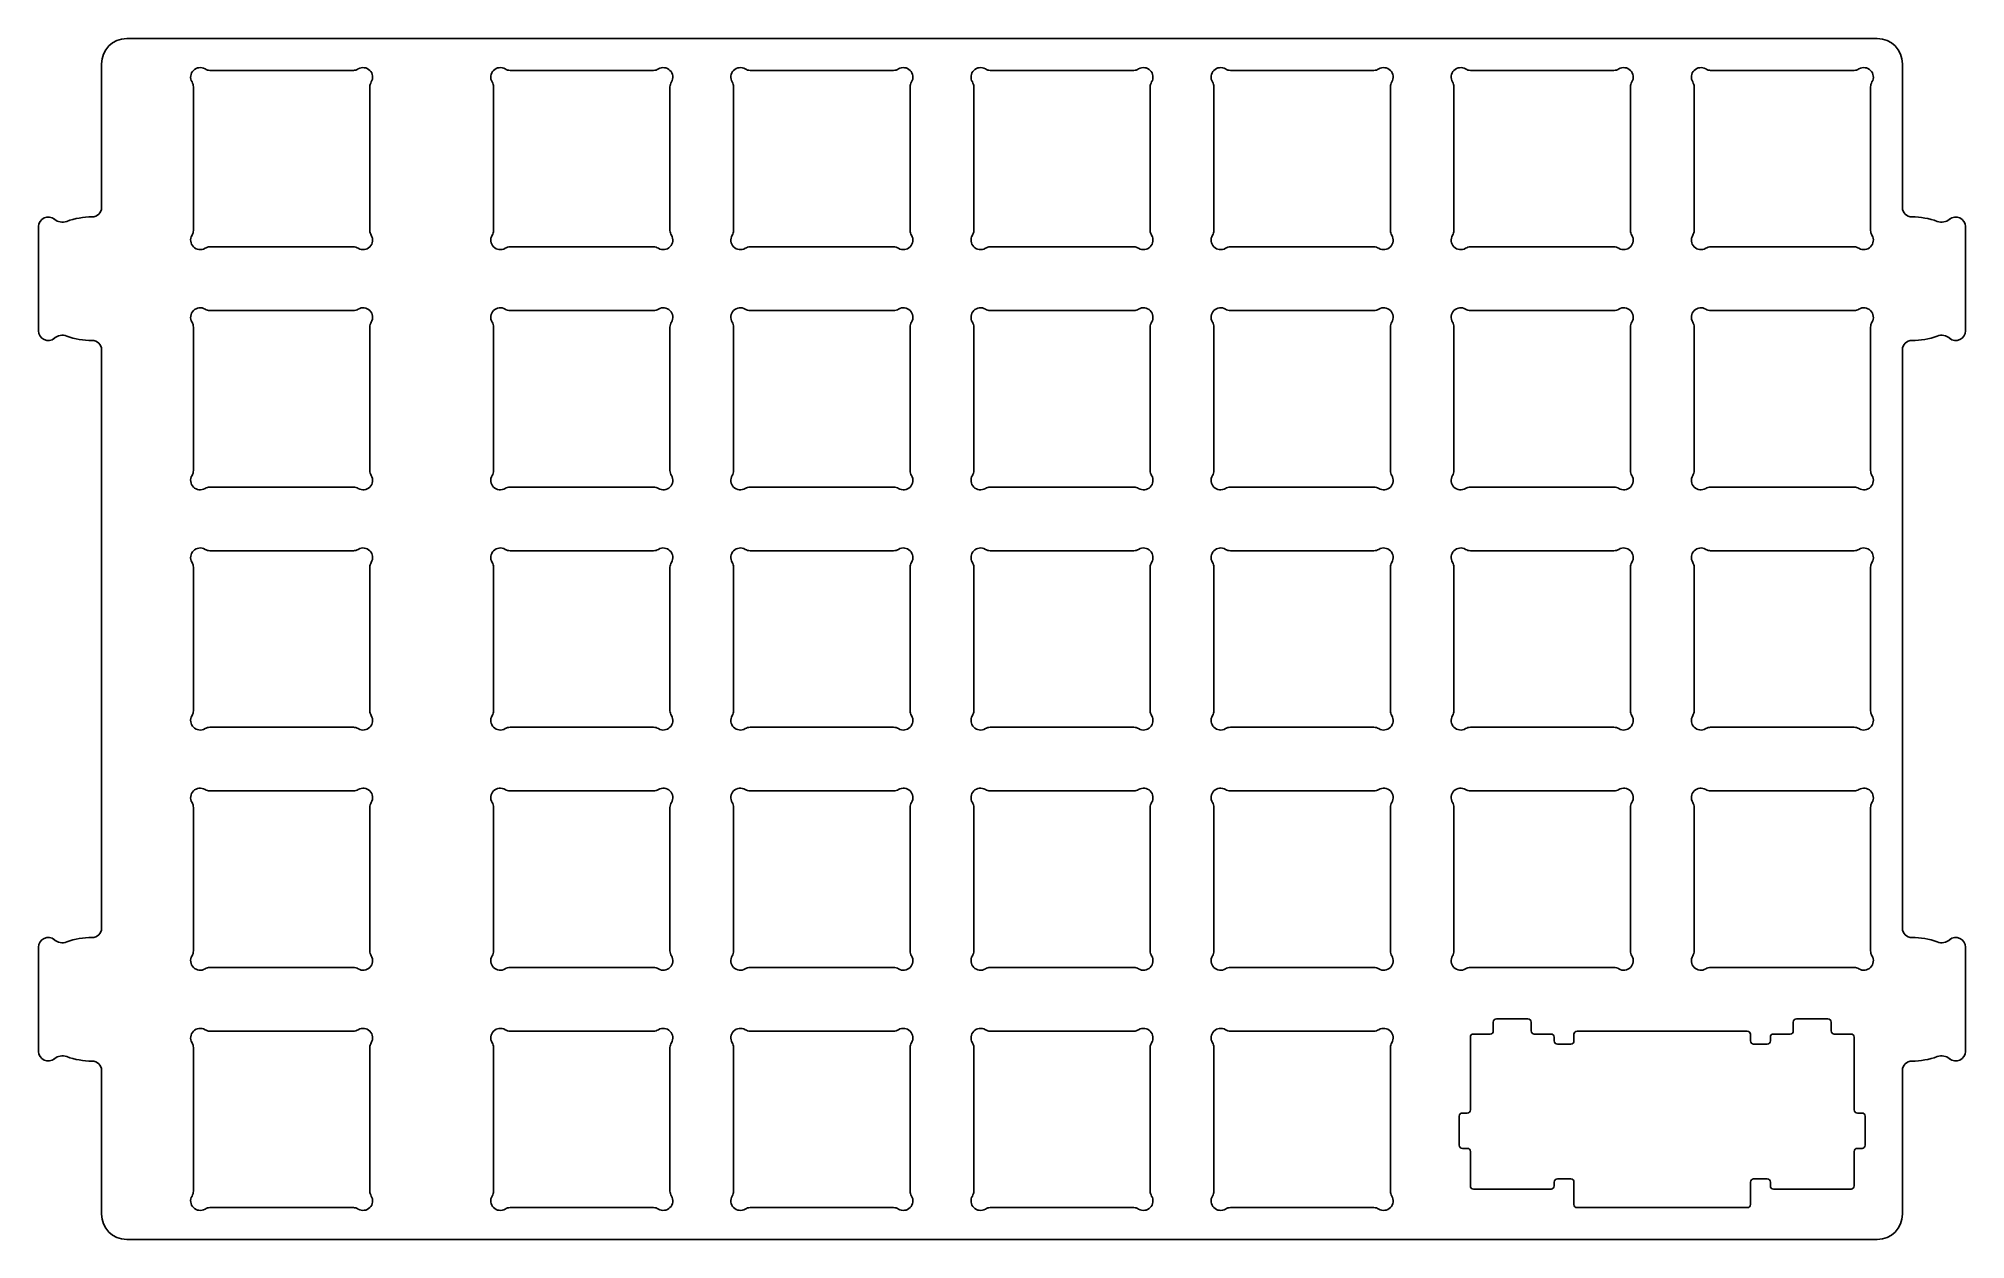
# Model space of a CAD drawing. Header units: millimetres. Extents: x -76 to 76, y -48 to 48.
import ezdxf

# ---------------------------------------------------------------- set-up
doc = ezdxf.new("R2010")
doc.units = ezdxf.units.MM

msp = doc.modelspace()

# ---------------------------------------------------------------- linework, layer by layer
at = {"color": 7, "linetype": 'Continuous', "lineweight": 25}
for p, q in [((69.44, 47.62), (-69.44, 47.62)), ((-71.44, 45.62), (-71.44, 34.23)), ((-51.46, 45.1), (-62.84, 45.1)), ((-27.65, 45.1), (-39.03, 45.1)), ((-8.6, 45.1), (-19.98, 45.1)), ((10.45, 45.1), (-0.93, 45.1)), ((29.5, 45.1), (18.12, 45.1)), ((48.55, 45.1), (37.17, 45.1)), ((67.6, 45.1), (56.22, 45.1)), ((71.44, 34.23), (71.44, 45.62)), ((-64.15, 43.79), (-64.15, 32.41)), ((-50.15, 32.41), (-50.15, 43.79)), ((-40.34, 43.79), (-40.34, 32.41)), ((-26.34, 32.41), (-26.34, 43.79)), ((-21.29, 43.79), (-21.29, 32.41)), ((-7.29, 32.41), (-7.29, 43.79)), ((-2.24, 43.79), (-2.24, 32.41)), ((11.76, 32.41), (11.76, 43.79)), ((16.81, 43.79), (16.81, 32.41)), ((30.81, 32.41), (30.81, 43.79)), ((35.86, 43.79), (35.86, 32.41)), ((49.86, 32.41), (49.86, 43.79)), ((54.91, 43.79), (54.91, 32.41)), ((68.91, 32.41), (68.91, 43.79)), ((-76.44, 32.71), (-76.44, 24.44)), ((76.44, 24.44), (76.44, 32.71)), ((-62.84, 31.1), (-51.46, 31.1)), ((-39.03, 31.1), (-27.65, 31.1)), ((-19.98, 31.1), (-8.6, 31.1)), ((-0.93, 31.1), (10.45, 31.1)), ((18.12, 31.1), (29.5, 31.1)), ((37.17, 31.1), (48.55, 31.1)), ((56.22, 31.1), (67.6, 31.1)), ((-51.46, 26.05), (-62.84, 26.05)), ((-27.65, 26.05), (-39.03, 26.05)), ((-8.6, 26.05), (-19.98, 26.05)), ((10.45, 26.05), (-0.93, 26.05)), ((29.5, 26.05), (18.12, 26.05)), ((48.55, 26.05), (37.17, 26.05)), ((67.6, 26.05), (56.22, 26.05)), ((-64.15, 24.74), (-64.15, 13.36)), ((-50.15, 13.36), (-50.15, 24.74)), ((-40.34, 24.74), (-40.34, 13.36)), ((-26.34, 13.36), (-26.34, 24.74)), ((-21.29, 24.74), (-21.29, 13.36)), ((-7.29, 13.36), (-7.29, 24.74)), ((-2.24, 24.74), (-2.24, 13.36)), ((11.76, 13.36), (11.76, 24.74)), ((16.81, 24.74), (16.81, 13.36)), ((30.81, 13.36), (30.81, 24.74)), ((35.86, 24.74), (35.86, 13.36)), ((49.86, 13.36), (49.86, 24.74)), ((54.91, 24.74), (54.91, 13.36)), ((68.91, 13.36), (68.91, 24.74)), ((-71.44, 22.93), (-71.44, -22.93)), ((71.44, -22.93), (71.44, 22.93)), ((-62.84, 12.05), (-51.46, 12.05)), ((-39.03, 12.05), (-27.65, 12.05)), ((-19.98, 12.05), (-8.6, 12.05)), ((-0.93, 12.05), (10.45, 12.05)), ((18.12, 12.05), (29.5, 12.05)), ((37.17, 12.05), (48.55, 12.05)), ((56.22, 12.05), (67.6, 12.05)), ((-51.46, 7), (-62.84, 7)), ((-27.65, 7), (-39.03, 7)), ((-8.6, 7), (-19.98, 7)), ((10.45, 7), (-0.93, 7)), ((29.5, 7), (18.12, 7)), ((48.55, 7), (37.17, 7)), ((67.6, 7), (56.22, 7)), ((-64.15, 5.69), (-64.15, -5.69)), ((-50.15, -5.69), (-50.15, 5.69)), ((-40.34, 5.69), (-40.34, -5.69)), ((-26.34, -5.69), (-26.34, 5.69)), ((-21.29, 5.69), (-21.29, -5.69)), ((-7.29, -5.69), (-7.29, 5.69)), ((-2.24, 5.69), (-2.24, -5.69)), ((11.76, -5.69), (11.76, 5.69)), ((16.81, 5.69), (16.81, -5.69)), ((30.81, -5.69), (30.81, 5.69)), ((35.86, 5.69), (35.86, -5.69)), ((49.86, -5.69), (49.86, 5.69)), ((54.91, 5.69), (54.91, -5.69)), ((68.91, -5.69), (68.91, 5.69)), ((-62.84, -7), (-51.46, -7)), ((-39.03, -7), (-27.65, -7)), ((-19.98, -7), (-8.6, -7)), ((-0.93, -7), (10.45, -7)), ((18.12, -7), (29.5, -7)), ((37.17, -7), (48.55, -7)), ((56.22, -7), (67.6, -7)), ((-51.46, -12.05), (-62.84, -12.05)), ((-27.65, -12.05), (-39.03, -12.05)), ((-8.6, -12.05), (-19.98, -12.05)), ((10.45, -12.05), (-0.93, -12.05)), ((29.5, -12.05), (18.12, -12.05)), ((48.55, -12.05), (37.17, -12.05)), ((67.6, -12.05), (56.22, -12.05)), ((-64.15, -13.36), (-64.15, -24.74)), ((-50.15, -24.74), (-50.15, -13.36)), ((-40.34, -13.36), (-40.34, -24.74)), ((-26.34, -24.74), (-26.34, -13.36)), ((-21.29, -13.36), (-21.29, -24.74)), ((-7.29, -24.74), (-7.29, -13.36)), ((-2.24, -13.36), (-2.24, -24.74)), ((11.76, -24.74), (11.76, -13.36)), ((16.81, -13.36), (16.81, -24.74)), ((30.81, -24.74), (30.81, -13.36)), ((35.86, -13.36), (35.86, -24.74)), ((49.86, -24.74), (49.86, -13.36)), ((54.91, -13.36), (54.91, -24.74)), ((68.91, -24.74), (68.91, -13.36)), ((-76.44, -24.44), (-76.44, -32.71)), ((76.44, -32.71), (76.44, -24.44)), ((-62.84, -26.05), (-51.46, -26.05)), ((-39.03, -26.05), (-27.65, -26.05)), ((-19.98, -26.05), (-8.6, -26.05)), ((-0.93, -26.05), (10.45, -26.05)), ((18.12, -26.05), (29.5, -26.05)), ((37.17, -26.05), (48.55, -26.05)), ((56.22, -26.05), (67.6, -26.05)), ((38.98, -30.38), (38.98, -31.08)), ((41.73, -30.13), (39.23, -30.13)), ((41.98, -31.08), (41.98, -30.38)), ((62.78, -31.08), (62.78, -30.38)), ((63.03, -30.13), (65.53, -30.13)), ((65.78, -30.38), (65.78, -31.08)), ((-51.46, -31.1), (-62.84, -31.1)), ((-27.65, -31.1), (-39.03, -31.1)), ((-8.6, -31.1), (-19.98, -31.1)), ((10.45, -31.1), (-0.93, -31.1)), ((29.5, -31.1), (18.12, -31.1)), ((37.16, -31.58), (37.16, -37.35)), ((38.73, -31.33), (37.41, -31.33)), ((43.56, -31.33), (42.23, -31.33)), ((43.81, -31.88), (43.81, -31.58)), ((45.38, -31.35), (45.38, -31.88)), ((59.13, -31.1), (45.63, -31.1)), ((59.38, -31.35), (59.38, -31.88)), ((60.96, -31.88), (60.96, -31.58)), ((61.21, -31.33), (62.53, -31.33)), ((66.03, -31.33), (67.36, -31.33)), ((67.61, -31.58), (67.61, -37.35)), ((-64.15, -32.41), (-64.15, -43.79)), ((-50.15, -43.79), (-50.15, -32.41)), ((-40.34, -32.41), (-40.34, -43.79)), ((-26.34, -43.79), (-26.34, -32.41)), ((-21.29, -32.41), (-21.29, -43.79)), ((-7.29, -43.79), (-7.29, -32.41)), ((-2.24, -32.41), (-2.24, -43.79)), ((11.76, -43.79), (11.76, -32.41)), ((16.81, -32.41), (16.81, -43.79)), ((30.81, -43.79), (30.81, -32.41)), ((45.13, -32.13), (44.06, -32.13)), ((59.63, -32.13), (60.71, -32.13)), ((-71.44, -34.23), (-71.44, -45.62)), ((71.44, -45.62), (71.44, -34.23)), ((36.28, -37.85), (36.28, -40.15)), ((36.91, -37.6), (36.53, -37.6)), ((67.86, -37.6), (68.23, -37.6)), ((68.48, -37.85), (68.48, -40.15)), ((36.53, -40.4), (36.91, -40.4)), ((37.16, -40.65), (37.16, -43.38)), ((67.61, -40.65), (67.61, -43.38)), ((68.23, -40.4), (67.86, -40.4)), ((37.41, -43.63), (43.56, -43.63)), ((43.81, -43.38), (43.81, -43.08)), ((44.06, -42.83), (45.13, -42.83)), ((45.38, -43.08), (45.38, -44.85)), ((59.38, -43.08), (59.38, -44.85)), ((60.71, -42.83), (59.63, -42.83)), ((60.96, -43.38), (60.96, -43.08)), ((67.36, -43.63), (61.21, -43.63)), ((-62.84, -45.1), (-51.46, -45.1)), ((-39.03, -45.1), (-27.65, -45.1)), ((-19.98, -45.1), (-8.6, -45.1)), ((-0.93, -45.1), (10.45, -45.1)), ((18.12, -45.1), (29.5, -45.1)), ((45.63, -45.1), (59.13, -45.1)), ((-69.44, -47.62), (69.44, -47.62))]:
    msp.add_line(p, q, dxfattribs=at)
for centre, radius, start, end in [((-69.44, 45.62), 2, 90, 180), ((69.44, 45.62), 2, 0, 90), ((-63.62, 44.57), 0.75, 58.6003, 211.3997), ((-62.84, 45.85), 0.75, 238.6003, 270), ((-51.46, 45.85), 0.75, 270, 301.3997), ((-50.68, 44.57), 0.75, 328.6003, 121.3997), ((-39.81, 44.57), 0.75, 58.6003, 211.3997), ((-39.03, 45.85), 0.75, 238.6003, 270), ((-27.65, 45.85), 0.75, 270, 301.3997), ((-26.87, 44.57), 0.75, 328.6003, 121.3997), ((-20.76, 44.57), 0.75, 58.6003, 211.3997), ((-19.98, 45.85), 0.75, 238.6003, 270), ((-8.6, 45.85), 0.75, 270, 301.3997), ((-7.82, 44.57), 0.75, 328.6003, 121.3997), ((-1.71, 44.57), 0.75, 58.6003, 211.3997), ((-0.93, 45.85), 0.75, 238.6003, 270), ((10.45, 45.85), 0.75, 270, 301.3997), ((11.23, 44.57), 0.75, 328.6003, 121.3997), ((17.34, 44.57), 0.75, 58.6003, 211.3997), ((18.12, 45.85), 0.75, 238.6003, 270), ((29.5, 45.85), 0.75, 270, 301.3997), ((30.28, 44.57), 0.75, 328.6003, 121.3997), ((36.39, 44.57), 0.75, 58.6003, 211.3997), ((37.17, 45.85), 0.75, 238.6003, 270), ((48.55, 45.85), 0.75, 270, 301.3997), ((49.33, 44.57), 0.75, 328.6003, 121.3997), ((55.44, 44.57), 0.75, 58.6003, 211.3997), ((56.22, 45.85), 0.75, 238.6003, 270), ((67.6, 45.85), 0.75, 270, 301.3997), ((68.38, 44.57), 0.75, 328.6003, 121.3997), ((-64.9, 43.79), 0.75, 360, 31.3997), ((-49.4, 43.79), 0.75, 148.6003, 180), ((-41.09, 43.79), 0.75, 360, 31.3997), ((-25.59, 43.79), 0.75, 148.6003, 180), ((-22.04, 43.79), 0.75, 360, 31.3997), ((-6.54, 43.79), 0.75, 148.6003, 180), ((-2.99, 43.79), 0.75, 360, 31.3997), ((12.51, 43.79), 0.75, 148.6003, 180), ((16.06, 43.79), 0.75, 360, 31.3997), ((31.56, 43.79), 0.75, 148.6003, 180), ((35.11, 43.79), 0.75, 360, 31.3997), ((50.61, 43.79), 0.75, 148.6003, 180), ((54.16, 43.79), 0.75, 360, 31.3997), ((69.66, 43.79), 0.75, 148.6003, 180), ((-72.19, 34.23), 0.75, 270, 0), ((72.19, 34.23), 0.75, 180, 270), ((-75.67, 32.71), 0.763, 49.8579, 180), ((-74.54, 34.06), 1, 229.8579, 290.0459), ((-72.19, 27.62), 5.86, 90, 110.0459), ((-64.9, 32.41), 0.75, 328.6003, 0), ((-49.4, 32.41), 0.75, 180, 211.3997), ((-41.09, 32.41), 0.75, 328.6003, 0), ((-25.59, 32.41), 0.75, 180, 211.3997), ((-22.04, 32.41), 0.75, 328.6003, 0), ((-6.54, 32.41), 0.75, 180, 211.3997), ((-2.99, 32.41), 0.75, 328.6003, 0), ((12.51, 32.41), 0.75, 180, 211.3997), ((16.06, 32.41), 0.75, 328.6003, 0), ((31.56, 32.41), 0.75, 180, 211.3997), ((35.11, 32.41), 0.75, 328.6003, 0), ((50.61, 32.41), 0.75, 180, 211.3997), ((54.16, 32.41), 0.75, 328.6003, 0), ((69.66, 32.41), 0.75, 180, 211.3997), ((72.19, 27.62), 5.86, 69.9541, 90), ((74.54, 34.06), 1, 249.9541, 310.1421), ((75.67, 32.71), 0.763, 0, 130.1421), ((-63.62, 31.63), 0.75, 148.6003, 301.3997), ((-62.84, 30.35), 0.75, 90, 121.3997), ((-51.46, 30.35), 0.75, 58.6003, 90), ((-50.68, 31.63), 0.75, 238.6003, 31.3997), ((-39.81, 31.63), 0.75, 148.6003, 301.3997), ((-39.03, 30.35), 0.75, 90, 121.3997), ((-27.65, 30.35), 0.75, 58.6003, 90), ((-26.87, 31.63), 0.75, 238.6003, 31.3997), ((-20.76, 31.63), 0.75, 148.6003, 301.3997), ((-19.98, 30.35), 0.75, 90, 121.3997), ((-8.6, 30.35), 0.75, 58.6003, 90), ((-7.82, 31.63), 0.75, 238.6003, 31.3997), ((-1.71, 31.63), 0.75, 148.6003, 301.3997), ((-0.93, 30.35), 0.75, 90, 121.3997), ((10.45, 30.35), 0.75, 58.6003, 90), ((11.23, 31.63), 0.75, 238.6003, 31.3997), ((17.34, 31.63), 0.75, 148.6003, 301.3997), ((18.12, 30.35), 0.75, 90, 121.3997), ((29.5, 30.35), 0.75, 58.6003, 90), ((30.28, 31.63), 0.75, 238.6003, 31.3997), ((36.39, 31.63), 0.75, 148.6003, 301.3997), ((37.17, 30.35), 0.75, 90, 121.3997), ((48.55, 30.35), 0.75, 58.6003, 90), ((49.33, 31.63), 0.75, 238.6003, 31.3997), ((55.44, 31.63), 0.75, 148.6003, 301.3997), ((56.22, 30.35), 0.75, 90, 121.3997), ((67.6, 30.35), 0.75, 58.6003, 90), ((68.38, 31.63), 0.75, 238.6003, 31.3997), ((-63.62, 25.52), 0.75, 58.6003, 211.3997), ((-62.84, 26.8), 0.75, 238.6003, 270), ((-51.46, 26.8), 0.75, 270, 301.3997), ((-50.68, 25.52), 0.75, 328.6003, 121.3997), ((-39.81, 25.52), 0.75, 58.6003, 211.3997), ((-39.03, 26.8), 0.75, 238.6003, 270), ((-27.65, 26.8), 0.75, 270, 301.3997), ((-26.87, 25.52), 0.75, 328.6003, 121.3997), ((-20.76, 25.52), 0.75, 58.6003, 211.3997), ((-19.98, 26.8), 0.75, 238.6003, 270), ((-8.6, 26.8), 0.75, 270, 301.3997), ((-7.82, 25.52), 0.75, 328.6003, 121.3997), ((-1.71, 25.52), 0.75, 58.6003, 211.3997), ((-0.93, 26.8), 0.75, 238.6003, 270), ((10.45, 26.8), 0.75, 270, 301.3997), ((11.23, 25.52), 0.75, 328.6003, 121.3997), ((17.34, 25.52), 0.75, 58.6003, 211.3997), ((18.12, 26.8), 0.75, 238.6003, 270), ((29.5, 26.8), 0.75, 270, 301.3997), ((30.28, 25.52), 0.75, 328.6003, 121.3997), ((36.39, 25.52), 0.75, 58.6003, 211.3997), ((37.17, 26.8), 0.75, 238.6003, 270), ((48.55, 26.8), 0.75, 270, 301.3997), ((49.33, 25.52), 0.75, 328.6003, 121.3997), ((55.44, 25.52), 0.75, 58.6003, 211.3997), ((56.22, 26.8), 0.75, 238.6003, 270), ((67.6, 26.8), 0.75, 270, 301.3997), ((68.38, 25.52), 0.75, 328.6003, 121.3997), ((-64.9, 24.74), 0.75, 360, 31.3997), ((-49.4, 24.74), 0.75, 148.6003, 180), ((-41.09, 24.74), 0.75, 0, 31.3997), ((-25.59, 24.74), 0.75, 148.6003, 180), ((-22.04, 24.74), 0.75, 360, 31.3997), ((-6.54, 24.74), 0.75, 148.6003, 180), ((-2.99, 24.74), 0.75, 360, 31.3997), ((12.51, 24.74), 0.75, 148.6003, 180), ((16.06, 24.74), 0.75, 360, 31.3997), ((31.56, 24.74), 0.75, 148.6003, 180), ((35.11, 24.74), 0.75, 360, 31.3997), ((50.61, 24.74), 0.75, 148.6003, 180), ((54.16, 24.74), 0.75, 360, 31.3997), ((69.66, 24.74), 0.75, 148.6003, 180), ((-75.67, 24.44), 0.763, 180, 310.1421), ((-74.54, 23.09), 1, 69.9541, 130.1421), ((-72.19, 29.53), 5.86, 249.9541, 270), ((-72.19, 22.93), 0.75, 0, 90), ((72.19, 22.93), 0.75, 90, 180), ((72.19, 29.53), 5.86, 270, 290.0459), ((74.54, 23.09), 1, 49.8579, 110.0459), ((75.67, 24.44), 0.763, 229.8579, 0), ((-63.62, 12.58), 0.75, 148.6003, 301.3997), ((-64.9, 13.36), 0.75, 328.6003, 0), ((-50.68, 12.58), 0.75, 238.6003, 31.3997), ((-49.4, 13.36), 0.75, 180, 211.3997), ((-39.81, 12.58), 0.75, 148.6003, 301.3997), ((-41.09, 13.36), 0.75, 328.6003, 0), ((-26.87, 12.58), 0.75, 238.6003, 31.3997), ((-25.59, 13.36), 0.75, 180, 211.3997), ((-20.76, 12.58), 0.75, 148.6003, 301.3997), ((-22.04, 13.36), 0.75, 328.6003, 0), ((-7.82, 12.58), 0.75, 238.6003, 31.3997), ((-6.54, 13.36), 0.75, 180, 211.3997), ((-1.71, 12.58), 0.75, 148.6003, 301.3997), ((-2.99, 13.36), 0.75, 328.6003, 0), ((11.23, 12.58), 0.75, 238.6003, 31.3997), ((12.51, 13.36), 0.75, 180, 211.3997), ((17.34, 12.58), 0.75, 148.6003, 301.3997), ((16.06, 13.36), 0.75, 328.6003, 0), ((30.28, 12.58), 0.75, 238.6003, 31.3997), ((31.56, 13.36), 0.75, 180, 211.3997), ((36.39, 12.58), 0.75, 148.6003, 301.3997), ((35.11, 13.36), 0.75, 328.6003, 0), ((49.33, 12.58), 0.75, 238.6003, 31.3997), ((50.61, 13.36), 0.75, 180, 211.3997), ((55.44, 12.58), 0.75, 148.6003, 301.3997), ((54.16, 13.36), 0.75, 328.6003, 0), ((68.38, 12.58), 0.75, 238.6003, 31.3997), ((69.66, 13.36), 0.75, 180, 211.3997), ((-62.84, 11.3), 0.75, 90, 121.3997), ((-51.46, 11.3), 0.75, 58.6003, 90), ((-39.03, 11.3), 0.75, 90, 121.3997), ((-27.65, 11.3), 0.75, 58.6003, 90), ((-19.98, 11.3), 0.75, 90, 121.3997), ((-8.6, 11.3), 0.75, 58.6003, 90), ((-0.93, 11.3), 0.75, 90, 121.3997), ((10.45, 11.3), 0.75, 58.6003, 90), ((18.12, 11.3), 0.75, 90, 121.3997), ((29.5, 11.3), 0.75, 58.6003, 90), ((37.17, 11.3), 0.75, 90, 121.3997), ((48.55, 11.3), 0.75, 58.6003, 90), ((56.22, 11.3), 0.75, 90, 121.3997), ((67.6, 11.3), 0.75, 58.6003, 90), ((-63.62, 6.47), 0.75, 58.6003, 211.3997), ((-62.84, 7.75), 0.75, 238.6003, 270), ((-51.46, 7.75), 0.75, 270, 301.3997), ((-50.68, 6.47), 0.75, 328.6003, 121.3997), ((-39.81, 6.47), 0.75, 58.6003, 211.3997), ((-39.03, 7.75), 0.75, 238.6003, 270), ((-27.65, 7.75), 0.75, 270, 301.3997), ((-26.87, 6.47), 0.75, 328.6003, 121.3997), ((-20.76, 6.47), 0.75, 58.6003, 211.3997), ((-19.98, 7.75), 0.75, 238.6003, 270), ((-8.6, 7.75), 0.75, 270, 301.3997), ((-7.82, 6.47), 0.75, 328.6003, 121.3997), ((-1.71, 6.47), 0.75, 58.6003, 211.3997), ((-0.93, 7.75), 0.75, 238.6003, 270), ((10.45, 7.75), 0.75, 270, 301.3997), ((11.23, 6.47), 0.75, 328.6003, 121.3997), ((17.34, 6.47), 0.75, 58.6003, 211.3997), ((18.12, 7.75), 0.75, 238.6003, 270), ((29.5, 7.75), 0.75, 270, 301.3997), ((30.28, 6.47), 0.75, 328.6003, 121.3997), ((36.39, 6.47), 0.75, 58.6003, 211.3997), ((37.17, 7.75), 0.75, 238.6003, 270), ((48.55, 7.75), 0.75, 270, 301.3997), ((49.33, 6.47), 0.75, 328.6003, 121.3997), ((55.44, 6.47), 0.75, 58.6003, 211.3997), ((56.22, 7.75), 0.75, 238.6003, 270), ((67.6, 7.75), 0.75, 270, 301.3997), ((68.38, 6.47), 0.75, 328.6003, 121.3997), ((-64.9, 5.69), 0.75, 360, 31.3997), ((-49.4, 5.69), 0.75, 148.6003, 180), ((-41.09, 5.69), 0.75, 360, 31.3997), ((-25.59, 5.69), 0.75, 148.6003, 180), ((-22.04, 5.69), 0.75, 360, 31.3997), ((-6.54, 5.69), 0.75, 148.6003, 180), ((-2.99, 5.69), 0.75, 360, 31.3997), ((12.51, 5.69), 0.75, 148.6003, 180), ((16.06, 5.69), 0.75, 360, 31.3997), ((31.56, 5.69), 0.75, 148.6003, 180), ((35.11, 5.69), 0.75, 360, 31.3997), ((50.61, 5.69), 0.75, 148.6003, 180), ((54.16, 5.69), 0.75, 360, 31.3997), ((69.66, 5.69), 0.75, 148.6003, 180), ((-63.62, -6.47), 0.75, 148.6003, 301.3997), ((-64.9, -5.69), 0.75, 328.6003, 0), ((-50.68, -6.47), 0.75, 238.6003, 31.3997), ((-49.4, -5.69), 0.75, 180, 211.3997), ((-39.81, -6.47), 0.75, 148.6003, 301.3997), ((-41.09, -5.69), 0.75, 328.6003, 0), ((-26.87, -6.47), 0.75, 238.6003, 31.3997), ((-25.59, -5.69), 0.75, 180, 211.3997), ((-20.76, -6.47), 0.75, 148.6003, 301.3997), ((-22.04, -5.69), 0.75, 328.6003, 0), ((-7.82, -6.47), 0.75, 238.6003, 31.3997), ((-6.54, -5.69), 0.75, 180, 211.3997), ((-1.71, -6.47), 0.75, 148.6003, 301.3997), ((-2.99, -5.69), 0.75, 328.6003, 0), ((11.23, -6.47), 0.75, 238.6003, 31.3997), ((12.51, -5.69), 0.75, 180, 211.3997), ((17.34, -6.47), 0.75, 148.6003, 301.3997), ((16.06, -5.69), 0.75, 328.6003, 0), ((30.28, -6.47), 0.75, 238.6003, 31.3997), ((31.56, -5.69), 0.75, 180, 211.3997), ((36.39, -6.47), 0.75, 148.6003, 301.3997), ((35.11, -5.69), 0.75, 328.6003, 0), ((49.33, -6.47), 0.75, 238.6003, 31.3997), ((50.61, -5.69), 0.75, 180, 211.3997), ((55.44, -6.47), 0.75, 148.6003, 301.3997), ((54.16, -5.69), 0.75, 328.6003, 0), ((68.38, -6.47), 0.75, 238.6003, 31.3997), ((69.66, -5.69), 0.75, 180, 211.3997), ((-62.84, -7.75), 0.75, 90, 121.3997), ((-51.46, -7.75), 0.75, 58.6003, 90), ((-39.03, -7.75), 0.75, 90, 121.3997), ((-27.65, -7.75), 0.75, 58.6003, 90), ((-19.98, -7.75), 0.75, 90, 121.3997), ((-8.6, -7.75), 0.75, 58.6003, 90), ((-0.93, -7.75), 0.75, 90, 121.3997), ((10.45, -7.75), 0.75, 58.6003, 90), ((18.12, -7.75), 0.75, 90, 121.3997), ((29.5, -7.75), 0.75, 58.6003, 90), ((37.17, -7.75), 0.75, 90, 121.3997), ((48.55, -7.75), 0.75, 58.6003, 90), ((56.22, -7.75), 0.75, 90, 121.3997), ((67.6, -7.75), 0.75, 58.6003, 90), ((-63.62, -12.58), 0.75, 58.6003, 211.3997), ((-62.84, -11.3), 0.75, 238.6003, 270), ((-51.46, -11.3), 0.75, 270, 301.3997), ((-50.68, -12.58), 0.75, 328.6003, 121.3997), ((-39.81, -12.58), 0.75, 58.6003, 211.3997), ((-39.03, -11.3), 0.75, 238.6003, 270), ((-27.65, -11.3), 0.75, 270, 301.3997), ((-26.87, -12.58), 0.75, 328.6003, 121.3997), ((-20.76, -12.58), 0.75, 58.6003, 211.3997), ((-19.98, -11.3), 0.75, 238.6003, 270), ((-8.6, -11.3), 0.75, 270, 301.3997), ((-7.82, -12.58), 0.75, 328.6003, 121.3997), ((-1.71, -12.58), 0.75, 58.6003, 211.3997), ((-0.93, -11.3), 0.75, 238.6003, 270), ((10.45, -11.3), 0.75, 270, 301.3997), ((11.23, -12.58), 0.75, 328.6003, 121.3997), ((17.34, -12.58), 0.75, 58.6003, 211.3997), ((18.12, -11.3), 0.75, 238.6003, 270), ((29.5, -11.3), 0.75, 270, 301.3997), ((30.28, -12.58), 0.75, 328.6003, 121.3997), ((36.39, -12.58), 0.75, 58.6003, 211.3997), ((37.17, -11.3), 0.75, 238.6003, 270), ((48.55, -11.3), 0.75, 270, 301.3997), ((49.33, -12.58), 0.75, 328.6003, 121.3997), ((55.44, -12.58), 0.75, 58.6003, 211.3997), ((56.22, -11.3), 0.75, 238.6003, 270), ((67.6, -11.3), 0.75, 270, 301.3997), ((68.38, -12.58), 0.75, 328.6003, 121.3997), ((-64.9, -13.36), 0.75, 360, 31.3997), ((-49.4, -13.36), 0.75, 148.6003, 180), ((-41.09, -13.36), 0.75, 360, 31.3997), ((-25.59, -13.36), 0.75, 148.6003, 180), ((-22.04, -13.36), 0.75, 360, 31.3997), ((-6.54, -13.36), 0.75, 148.6003, 180), ((-2.99, -13.36), 0.75, 360, 31.3997), ((12.51, -13.36), 0.75, 148.6003, 180), ((16.06, -13.36), 0.75, 360, 31.3997), ((31.56, -13.36), 0.75, 148.6003, 180), ((35.11, -13.36), 0.75, 360, 31.3997), ((50.61, -13.36), 0.75, 148.6003, 180), ((54.16, -13.36), 0.75, 360, 31.3997), ((69.66, -13.36), 0.75, 148.6003, 180), ((-72.19, -22.93), 0.75, 270, 0), ((72.19, -22.93), 0.75, 180, 270), ((-75.67, -24.44), 0.763, 49.8579, 180), ((-74.54, -23.09), 1, 229.8579, 290.0459), ((-72.19, -29.53), 5.86, 90, 110.0459), ((72.19, -29.53), 5.86, 69.9541, 90), ((74.54, -23.09), 1, 249.9541, 310.1421), ((75.67, -24.44), 0.763, 0, 130.1421), ((-63.62, -25.52), 0.75, 148.6003, 301.3997), ((-64.9, -24.74), 0.75, 328.6003, 0), ((-50.68, -25.52), 0.75, 238.6003, 31.3997), ((-49.4, -24.74), 0.75, 180, 211.3997), ((-39.81, -25.52), 0.75, 148.6003, 301.3997), ((-41.09, -24.74), 0.75, 328.6003, 0), ((-26.87, -25.52), 0.75, 238.6003, 31.3997), ((-25.59, -24.74), 0.75, 180, 211.3997), ((-20.76, -25.52), 0.75, 148.6003, 301.3997), ((-22.04, -24.74), 0.75, 328.6003, 0), ((-7.82, -25.52), 0.75, 238.6003, 31.3997), ((-6.54, -24.74), 0.75, 180, 211.3997), ((-1.71, -25.52), 0.75, 148.6003, 301.3997), ((-2.99, -24.74), 0.75, 328.6003, 0), ((11.23, -25.52), 0.75, 238.6003, 31.3997), ((12.51, -24.74), 0.75, 180, 211.3997), ((17.34, -25.52), 0.75, 148.6003, 301.3997), ((16.06, -24.74), 0.75, 328.6003, 0), ((30.28, -25.52), 0.75, 238.6003, 31.3997), ((31.56, -24.74), 0.75, 180, 211.3997), ((36.39, -25.52), 0.75, 148.6003, 301.3997), ((35.11, -24.74), 0.75, 328.6003, 0), ((49.33, -25.52), 0.75, 238.6003, 31.3997), ((50.61, -24.74), 0.75, 180, 211.3997), ((55.44, -25.52), 0.75, 148.6003, 301.3997), ((54.16, -24.74), 0.75, 328.6003, 0), ((68.38, -25.52), 0.75, 238.6003, 31.3997), ((69.66, -24.74), 0.75, 180, 211.3997), ((-62.84, -26.8), 0.75, 90, 121.3997), ((-51.46, -26.8), 0.75, 58.6003, 90), ((-39.03, -26.8), 0.75, 90, 121.3997), ((-27.65, -26.8), 0.75, 58.6003, 90), ((-19.98, -26.8), 0.75, 90, 121.3997), ((-8.6, -26.8), 0.75, 58.6003, 90), ((-0.93, -26.8), 0.75, 90, 121.3997), ((10.45, -26.8), 0.75, 58.6003, 90), ((18.12, -26.8), 0.75, 90, 121.3997), ((29.5, -26.8), 0.75, 58.6003, 90), ((37.17, -26.8), 0.75, 90, 121.3997), ((48.55, -26.8), 0.75, 58.6003, 90), ((56.22, -26.8), 0.75, 90, 121.3997), ((67.6, -26.8), 0.75, 58.6003, 90), ((39.23, -30.38), 0.25, 90, 180), ((41.73, -30.38), 0.25, 0, 90), ((63.03, -30.38), 0.25, 90, 180), ((65.53, -30.38), 0.25, 0, 90), ((-63.62, -31.63), 0.75, 58.6003, 211.3997), ((-64.9, -32.41), 0.75, 360, 31.3997), ((-62.84, -30.35), 0.75, 238.6003, 270), ((-51.46, -30.35), 0.75, 270, 301.3997), ((-50.68, -31.63), 0.75, 328.6003, 121.3997), ((-49.4, -32.41), 0.75, 148.6003, 180), ((-39.81, -31.63), 0.75, 58.6003, 211.3997), ((-41.09, -32.41), 0.75, 0, 31.3997), ((-39.03, -30.35), 0.75, 238.6003, 270), ((-27.65, -30.35), 0.75, 270, 301.3997), ((-26.87, -31.63), 0.75, 328.6003, 121.3997), ((-25.59, -32.41), 0.75, 148.6003, 180), ((-20.76, -31.63), 0.75, 58.6003, 211.3997), ((-22.04, -32.41), 0.75, 360, 31.3997), ((-19.98, -30.35), 0.75, 238.6003, 270), ((-8.6, -30.35), 0.75, 270, 301.3997), ((-7.82, -31.63), 0.75, 328.6003, 121.3997), ((-6.54, -32.41), 0.75, 148.6003, 180), ((-1.71, -31.63), 0.75, 58.6003, 211.3997), ((-2.99, -32.41), 0.75, 360, 31.3997), ((-0.93, -30.35), 0.75, 238.6003, 270), ((10.45, -30.35), 0.75, 270, 301.3997), ((11.23, -31.63), 0.75, 328.6003, 121.3997), ((12.51, -32.41), 0.75, 148.6003, 180), ((17.34, -31.63), 0.75, 58.6003, 211.3997), ((16.06, -32.41), 0.75, 360, 31.3997), ((18.12, -30.35), 0.75, 238.6003, 270), ((29.5, -30.35), 0.75, 270, 301.3997), ((30.28, -31.63), 0.75, 328.6003, 121.3997), ((31.56, -32.41), 0.75, 148.6003, 180), ((37.41, -31.58), 0.25, 90, 180), ((38.73, -31.08), 0.25, 270, 0), ((42.23, -31.08), 0.25, 180, 270), ((43.56, -31.58), 0.25, 0, 90), ((44.06, -31.88), 0.25, 180, 270), ((45.13, -31.88), 0.25, 270, 360), ((45.63, -31.35), 0.25, 90, 180), ((59.13, -31.35), 0.25, 0, 90), ((59.63, -31.88), 0.25, 180, 270), ((60.71, -31.88), 0.25, 270, 360), ((61.21, -31.58), 0.25, 90, 180), ((62.53, -31.08), 0.25, 270, 360), ((66.03, -31.08), 0.25, 180, 270), ((67.36, -31.58), 0.25, 360, 90), ((-75.67, -32.71), 0.763, 180, 310.1421), ((-74.54, -34.06), 1, 69.9541, 130.1421), ((-72.19, -27.62), 5.86, 249.9541, 270), ((-72.19, -34.23), 0.75, 0, 90), ((72.19, -34.23), 0.75, 90, 180), ((72.19, -27.62), 5.86, 270, 290.0459), ((74.54, -34.06), 1, 49.8579, 110.0459), ((75.67, -32.71), 0.763, 229.8579, 0), ((36.53, -37.85), 0.25, 90, 180), ((36.91, -37.35), 0.25, 270, 0), ((67.86, -37.35), 0.25, 180, 270), ((68.23, -37.85), 0.25, 360, 90), ((36.53, -40.15), 0.25, 180, 270), ((36.91, -40.65), 0.25, 0, 90), ((67.86, -40.65), 0.25, 90, 180), ((68.23, -40.15), 0.25, 270, 0), ((-63.62, -44.57), 0.75, 148.6003, 301.3997), ((-64.9, -43.79), 0.75, 328.6003, 0), ((-50.68, -44.57), 0.75, 238.6003, 31.3997), ((-49.4, -43.79), 0.75, 180, 211.3997), ((-39.81, -44.57), 0.75, 148.6003, 301.3997), ((-41.09, -43.79), 0.75, 328.6003, 0), ((-26.87, -44.57), 0.75, 238.6003, 31.3997), ((-25.59, -43.79), 0.75, 180, 211.3997), ((-20.76, -44.57), 0.75, 148.6003, 301.3997), ((-22.04, -43.79), 0.75, 328.6003, 0), ((-7.82, -44.57), 0.75, 238.6003, 31.3997), ((-6.54, -43.79), 0.75, 180, 211.3997), ((-1.71, -44.57), 0.75, 148.6003, 301.3997), ((-2.99, -43.79), 0.75, 328.6003, 0), ((11.23, -44.57), 0.75, 238.6003, 31.3997), ((12.51, -43.79), 0.75, 180, 211.3997), ((17.34, -44.57), 0.75, 148.6003, 301.3997), ((16.06, -43.79), 0.75, 328.6003, 0), ((30.28, -44.57), 0.75, 238.6003, 31.3997), ((31.56, -43.79), 0.75, 180, 211.3997), ((37.41, -43.38), 0.25, 180, 270), ((43.56, -43.38), 0.25, 270, 0), ((44.06, -43.08), 0.25, 90, 180), ((45.13, -43.08), 0.25, 0, 90), ((59.63, -43.08), 0.25, 90, 180), ((60.71, -43.08), 0.25, 0, 90), ((61.21, -43.38), 0.25, 180, 270), ((67.36, -43.38), 0.25, 270, 0), ((-69.44, -45.62), 2, 180, 270), ((-62.84, -45.85), 0.75, 90, 121.3997), ((-51.46, -45.85), 0.75, 58.6003, 90), ((-39.03, -45.85), 0.75, 90, 121.3997), ((-27.65, -45.85), 0.75, 58.6003, 90), ((-19.98, -45.85), 0.75, 90, 121.3997), ((-8.6, -45.85), 0.75, 58.6003, 90), ((-0.93, -45.85), 0.75, 90, 121.3997), ((10.45, -45.85), 0.75, 58.6003, 90), ((18.12, -45.85), 0.75, 90, 121.3997), ((29.5, -45.85), 0.75, 58.6003, 90), ((45.63, -44.85), 0.25, 180, 270), ((59.13, -44.85), 0.25, 270, 0), ((69.44, -45.62), 2, 270, 0)]:
    msp.add_arc(centre, radius, start, end, dxfattribs=at)

doc.saveas('drawing.dxf')
